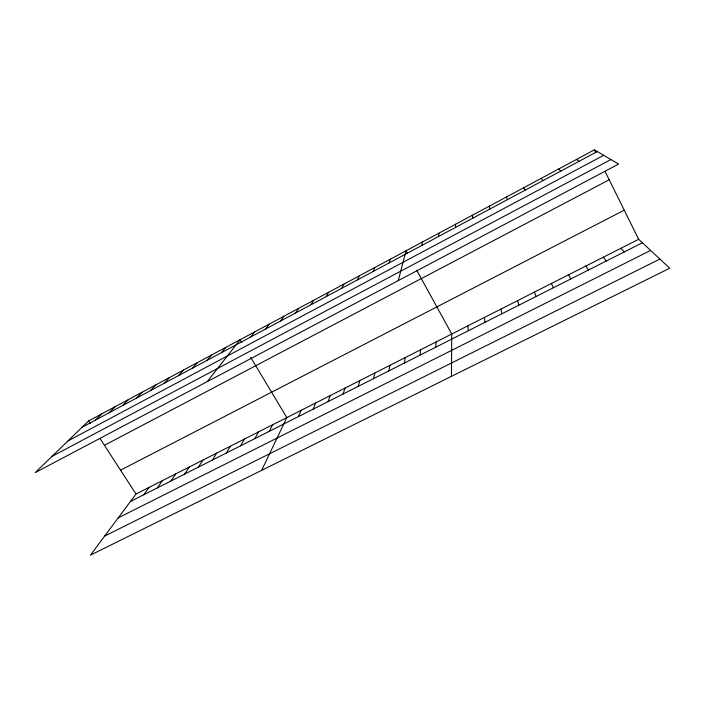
<?xml version="1.0" encoding="UTF-8"?>
<svg xmlns="http://www.w3.org/2000/svg" width="705" height="705" viewBox="0 0 705 705"><rect width="100%" height="100%" fill="white"/><g stroke="black" fill="none" stroke-linecap="round" stroke-linejoin="round"><path stroke-width="1.06" d="M451.438 376.355L451.755 334.003L416.743 270.288M435.787 347.177L436.131 341.925M438.598 236.466L438.889 233.188M419.995 355.161L420.629 349.777M404.344 363.066L405.26 357.558M421.766 245.472L422.392 242.026M388.816 370.918L390.024 365.287M373.43 378.691L374.91 372.945M398.281 280.599L406.036 250.795L407.569 253.58M358.166 386.402L359.92 380.541M389.063 262.974L390.297 259.228M343.035 394.051L345.062 388.067M328.028 401.638L330.319 395.54M373.156 271.478L374.699 267.583M313.143 409.156L315.699 402.952M298.382 416.62L301.194 410.292M357.4 279.911L359.233 275.875M261.661 470.358L286.812 417.58L250.707 357.4M269.239 431.345L272.544 424.815M341.775 288.274L343.899 284.097M254.84 438.625L258.4 431.989M326.292 296.558L328.689 292.24M240.564 445.833L244.362 439.1M226.402 452.998L230.429 446.159M310.94 304.771L313.619 300.321M212.355 460.092L216.62 453.156M198.422 467.133L202.908 460.101M295.721 312.914L298.664 308.332M184.595 474.121L189.31 466.992M170.892 481.048L175.827 473.83M280.625 320.995L283.842 316.281M157.285 487.922L162.441 480.607M265.662 328.997L269.143 324.159M143.794 494.743L149.16 487.34M638.659 239.286L135.986 494.02L90.451 555.152L669.75 268.226L638.659 239.286L605.049 171.377M250.821 336.937L254.567 331.967M207.235 381.643L240.105 339.722L241.78 342.515M221.52 352.615L225.767 347.406M207.059 360.361L211.544 355.02M192.712 368.036L197.444 362.582M178.48 375.65L183.45 370.081M164.371 383.194L169.579 377.519M150.376 390.685L155.814 384.895M136.506 398.113L142.163 392.209M122.732 405.472L128.618 399.471M109.081 412.786L115.179 406.67M95.536 420.03L101.855 413.809M88.627 420.903L35.25 472.597L618.611 164.071L594.394 149.848L88.627 420.903L90.328 423.52M82.106 427.221L597.302 151.549M67.847 441.022L603.691 155.303M51.967 456.408L610.909 159.541M104.437 445.313L609.199 179.766M120.537 470.173L624.251 210.169M130.407 501.502L642.396 242.767M118.228 517.858L650.618 250.425M104.684 536.047L659.889 259.043M576.47 159.453L578.99 161.348M558.712 168.971L560.863 171.042M620.885 248.292L624.251 251.941M603.277 257.219L606.274 261.017M541.123 178.391L542.894 180.656M585.829 266.058L588.463 270.024M99.934 438.36L135.986 494.02M523.692 187.742L525.102 190.174M568.547 274.818L570.821 278.942M594.394 149.848L595.787 152.659M551.407 283.507L553.337 287.772M506.419 196.995L507.477 199.612M534.425 292.108L536.011 296.532M517.602 300.638L518.845 305.203M489.305 206.168L490.019 208.953M500.92 309.09L501.837 313.796M472.35 215.254L472.72 218.206M484.388 317.462L484.978 322.317M467.997 325.772L468.279 330.76M455.545 224.26L455.58 227.38"/></g></svg>
